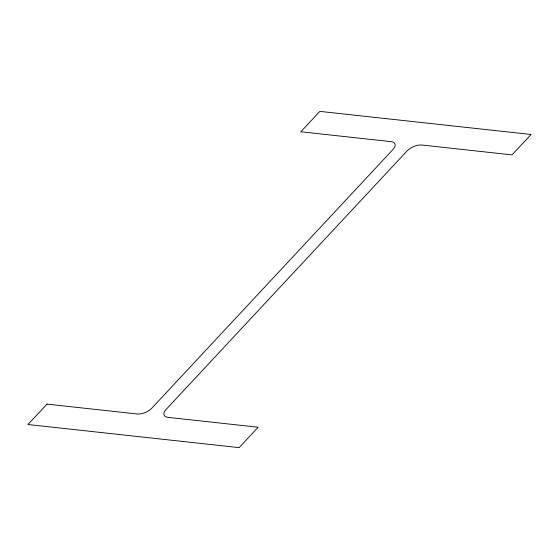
<?xml version="1.0" encoding="UTF-8"?>
<svg xmlns="http://www.w3.org/2000/svg" width="559" height="559" viewBox="0 0 559 559"><rect width="100%" height="100%" fill="white"/><g stroke="black" fill="none" stroke-linecap="round" stroke-linejoin="round"><path stroke-width="0.84" d="M46.963 404.108L27.95 424.512L239.133 447.626L258.153 427.23L168.014 417.363A11.362 5.646 -24.3 0 1 165.995 409.544L407.029 150.986A11.362 5.646 -24.3 0 1 421.898 145.019L512.037 154.892L531.05 134.488L319.867 111.374L300.847 131.77L390.986 141.637A11.362 5.646 -24.3 0 1 393.005 149.456L151.971 408.014A11.362 5.646 -24.3 0 1 137.102 413.981L46.963 404.108"/></g></svg>
